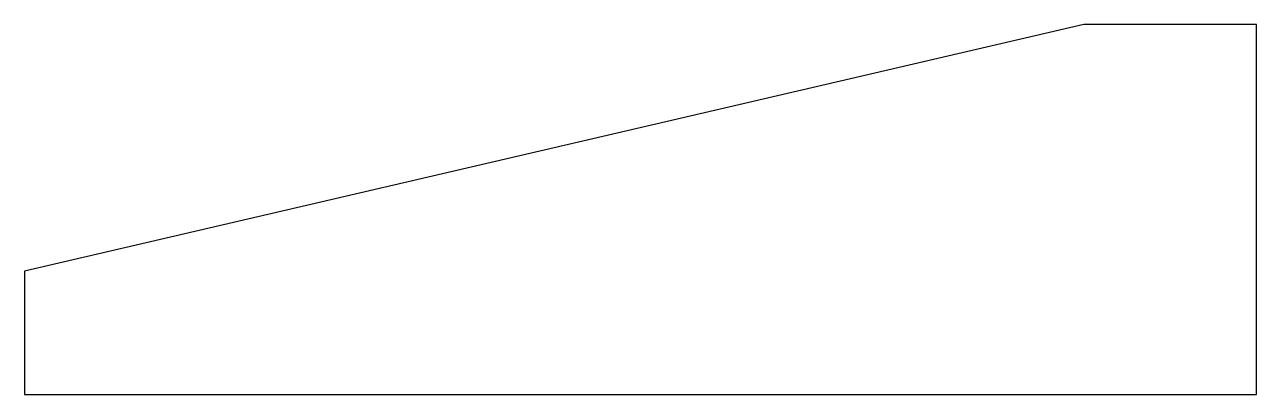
# Model space of a CAD drawing. Header units: metres. Extents: x 0 to 0.5, y 0 to 0.15.
import ezdxf

# ---------------------------------------------------------------- set-up
doc = ezdxf.new("R2010")
doc.units = ezdxf.units.M

msp = doc.modelspace()

# ---------------------------------------------------------------- linework, layer by layer
at = {"flags": 128}
msp.add_lwpolyline([(0, 0.05), (0, 0), (0.5, 0), (0.5, 0.15), (0.43, 0.15), (0, 0.05)], close=True, dxfattribs=at)

doc.saveas('drawing.dxf')
